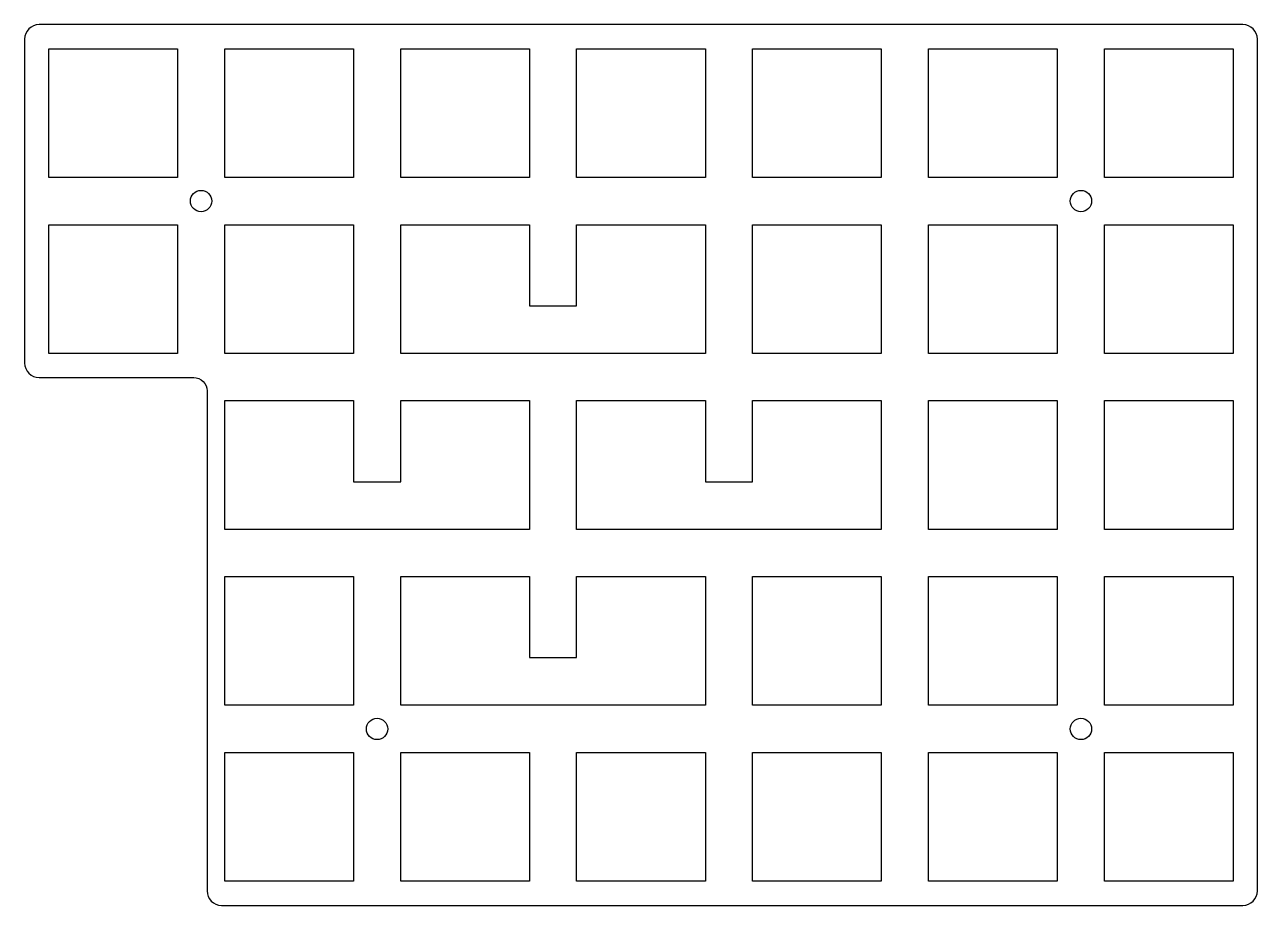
# Model space of a CAD drawing. Header units: millimetres. Extents: x -133 to 0, y -95 to 0.
import ezdxf

# ---------------------------------------------------------------- set-up
doc = ezdxf.new("R2010")
doc.units = ezdxf.units.MM
doc.layers.get('0').update_dxf_attribs({"linetype": 'CONTINUOUS'})

msp = doc.modelspace()

# ---------------------------------------------------------------- linework, layer by layer
msp.add_lwpolyline([(-113.35, -39.5), (-113.35, -93.5, 0.414214), (-111.8, -95.05), (-1.5, -95.05, 0.414214), (0.05, -93.5), (0.05, -1.5, 0.414214), (-1.5, 0.05), (-131.5, 0.05, 0.414214), (-133.05, -1.5), (-133.05, -36.5, 0.414214), (-131.5, -38.05), (-114.8, -38.05, -0.414214)], format="xyb", close=True)
for points in [[(-116.55, -16.45), (-130.45, -16.45), (-130.45, -2.55), (-116.55, -2.55)], [(-97.55, -16.45), (-111.45, -16.45), (-111.45, -2.55), (-97.55, -2.55)], [(-78.55, -16.45), (-92.45, -16.45), (-92.45, -2.55), (-78.55, -2.55)], [(-59.55, -16.45), (-73.45, -16.45), (-73.45, -2.55), (-59.55, -2.55)], [(-40.55, -16.45), (-54.45, -16.45), (-54.45, -2.55), (-40.55, -2.55)], [(-21.55, -16.45), (-35.45, -16.45), (-35.45, -2.55), (-21.55, -2.55)], [(-2.55, -16.45), (-16.45, -16.45), (-16.45, -2.55), (-2.55, -2.55)], [(-116.55, -35.45), (-130.45, -35.45), (-130.45, -21.55), (-116.55, -21.55)], [(-97.55, -21.55), (-97.55, -35.45), (-111.45, -35.45), (-111.45, -21.55)], [(-59.55, -35.45), (-92.45, -35.45), (-92.45, -21.55), (-78.55, -21.55), (-78.55, -30.3), (-73.45, -30.3), (-73.45, -21.55), (-59.55, -21.55)], [(-40.55, -35.45), (-54.45, -35.45), (-54.45, -21.55), (-40.55, -21.55)], [(-21.55, -35.45), (-35.45, -35.45), (-35.45, -21.55), (-21.55, -21.55)], [(-2.55, -35.45), (-16.45, -35.45), (-16.45, -21.55), (-2.55, -21.55)], [(-78.55, -54.45), (-111.45, -54.45), (-111.45, -40.55), (-97.55, -40.55), (-97.55, -49.3), (-92.45, -49.3), (-92.45, -40.55), (-78.55, -40.55)], [(-40.55, -54.45), (-73.45, -54.45), (-73.45, -40.55), (-59.55, -40.55), (-59.55, -49.3), (-54.45, -49.3), (-54.45, -40.55), (-40.55, -40.55)], [(-21.55, -54.45), (-35.45, -54.45), (-35.45, -40.55), (-21.55, -40.55)], [(-16.45, -54.45), (-16.45, -40.55), (-2.55, -40.55), (-2.55, -54.45)], [(-97.55, -73.45), (-111.45, -73.45), (-111.45, -59.55), (-97.55, -59.55)], [(-59.55, -73.45), (-92.45, -73.45), (-92.45, -59.55), (-78.55, -59.55), (-78.55, -68.3), (-73.45, -68.3), (-73.45, -59.55), (-59.55, -59.55)], [(-40.55, -73.45), (-54.45, -73.45), (-54.45, -59.55), (-40.55, -59.55)], [(-21.55, -73.45), (-35.45, -73.45), (-35.45, -59.55), (-21.55, -59.55)], [(-2.55, -73.45), (-16.45, -73.45), (-16.45, -59.55), (-2.55, -59.55)], [(-97.55, -78.55), (-97.55, -92.45), (-111.45, -92.45), (-111.45, -78.55)], [(-78.55, -78.55), (-78.55, -92.45), (-92.45, -92.45), (-92.45, -78.55)], [(-59.55, -78.55), (-59.55, -92.45), (-73.45, -92.45), (-73.45, -78.55)], [(-40.55, -78.55), (-40.55, -92.45), (-54.45, -92.45), (-54.45, -78.55)], [(-21.55, -92.45), (-35.45, -92.45), (-35.45, -78.55), (-21.55, -78.55)], [(-2.55, -92.45), (-16.45, -92.45), (-16.45, -78.55), (-2.55, -78.55)]]:
    msp.add_lwpolyline(points, close=True)
for centre in [(-114, -19), (-19, -19), (-95, -76), (-19, -76)]:
    msp.add_circle(centre, 1.15)

doc.saveas('drawing.dxf')
